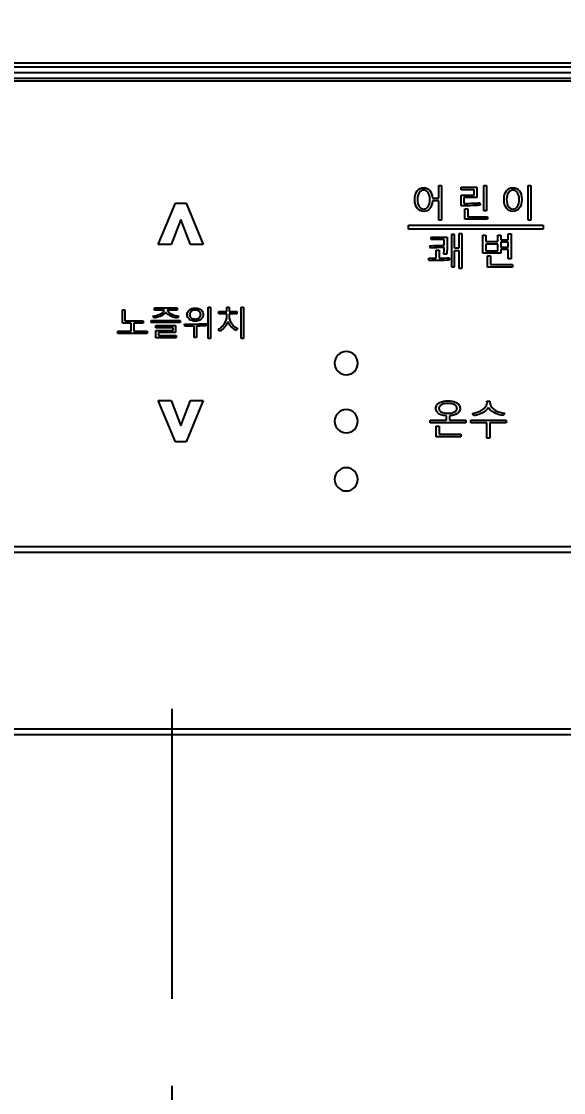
# Model space of a CAD drawing. Header units: millimetres. Extents: x 5 to 3846, y 5 to 2747.
# Drawn here: x 1461.4 to 1508.1, y 1639.9 to 1732.1 of the extents above; entities that cross this region are included whole.
import ezdxf

# ---------------------------------------------------------------- set-up
doc = ezdxf.new("R2010")
doc.units = ezdxf.units.MM
doc.linetypes.add('CENTER', pattern=[2, 1.25, -0.25, 0.25, -0.25])
doc.layers.get('0').update_dxf_attribs({"color": 255})
doc.dimstyles.new('ISO-25', dxfattribs={"dimtxt": 2.5, "dimasz": 2.5, "dimexe": 1.25, "dimexo": 0.625, "dimtad": 1, "dimdsep": 46, "dimtxsty": 'Standard', "dimcen": 2.5, "dimadec": 0, "dimazin": 0, "dimtfac": 1, "dimtmove": 0, "dimatfit": 3, "dimfxl": 1, "dimarcsym": 0})

# ---------------------------------------------------------------- blocks, each defined once
blk = doc.blocks.new('*D200')
at = {"color": 3, "lineweight": -2, "transparency": 16777216}
for p, q in [((1358.565, 1690.481), (1358.565, 1805.516)), ((1590.215, 1690.481), (1590.215, 1805.516)), ((1374.815, 1797.391), (1573.965, 1797.391))]:
    blk.add_line(p, q, dxfattribs=at)
at = {"color": 3, "transparency": 16777216}
for points in [[(1374.815, 1800.099), (1374.815, 1794.683), (1358.565, 1797.391)], [(1573.965, 1800.099), (1573.965, 1794.683), (1590.215, 1797.391)]]:
    blk.add_solid(points, dxfattribs=at)
at = {"layer": 'DEFPOINTS', "color": 0, "transparency": 16777216}
for p in [(1590.215, 1797.391), (1358.565, 1686.418), (1590.215, 1686.418)]:
    blk.add_point(p, dxfattribs=at)
at = {"color": 3, "transparency": 16777216, "insert": (1474.39, 1813.641), "char_height": 19.5, "attachment_point": 5}
blk.add_mtext('232', dxfattribs=at)
blk = doc.blocks.new('*D201')
at = {"color": 3, "lineweight": -2, "transparency": 16777216}
for p, q in [((1359.925, 1724.768), (1359.925, 1767.755)), ((1588.855, 1724.768), (1588.855, 1767.755)), ((1376.175, 1759.63), (1572.605, 1759.63))]:
    blk.add_line(p, q, dxfattribs=at)
at = {"color": 3, "transparency": 16777216}
for points in [[(1376.175, 1762.338), (1376.175, 1756.921), (1359.925, 1759.63)], [(1572.605, 1762.338), (1572.605, 1756.921), (1588.855, 1759.63)]]:
    blk.add_solid(points, dxfattribs=at)
at = {"layer": 'DEFPOINTS', "color": 0, "transparency": 16777216}
for p in [(1588.855, 1759.63), (1359.925, 1720.706), (1588.855, 1720.706)]:
    blk.add_point(p, dxfattribs=at)
at = {"color": 3, "transparency": 16777216, "insert": (1474.39, 1775.88), "char_height": 19.5, "attachment_point": 5}
blk.add_mtext('229', dxfattribs=at)

msp = doc.modelspace()

# ---------------------------------------------------------------- linework, layer by layer
at = {"linetype": 'Continuous'}
for p, q in [((1581.015, 1728.546), (1367.765, 1728.546)), ((1367.765, 1728.214), (1581.015, 1728.214)), ((1581.015, 1727.714), (1367.765, 1727.714)), ((1581.015, 1727.206), (1367.765, 1727.206)), ((1367.765, 1727.006), (1581.015, 1727.006)), ((1497.363, 1716.904), (1497.363, 1718.013)), ((1497.363, 1718.013), (1497.595, 1718.013)), ((1497.595, 1718.013), (1497.595, 1715.012)), ((1499.281, 1717.851), (1500.622, 1717.851)), ((1499.281, 1717.645), (1499.281, 1717.851)), ((1500.393, 1717.645), (1499.281, 1717.645)), ((1500.393, 1717.168), (1500.393, 1717.645)), ((1500.622, 1717.851), (1500.622, 1716.967)), ((1501.224, 1718.013), (1501.46, 1718.013)), ((1501.224, 1715.821), (1501.224, 1718.013)), ((1501.46, 1718.013), (1501.46, 1715.821)), ((1505.058, 1715.012), (1505.058, 1718.013)), ((1505.058, 1718.013), (1505.291, 1718.013)), ((1505.291, 1718.013), (1505.291, 1715.012)), ((1473.199, 1712.928), (1474.678, 1716.483)), ((1474.678, 1716.483), (1475.603, 1716.483)), ((1475.603, 1716.483), (1477.079, 1712.928)), ((1496.808, 1716.904), (1497.363, 1716.904)), ((1497.363, 1716.697), (1496.81, 1716.697)), ((1497.363, 1715.012), (1497.363, 1716.697)), ((1499.281, 1717.168), (1500.393, 1717.168)), ((1499.281, 1716.265), (1499.281, 1717.168)), ((1499.51, 1716.967), (1499.51, 1716.468)), ((1500.622, 1716.967), (1499.51, 1716.967)), ((1500.88, 1716.518), (1500.915, 1716.317)), ((1499.61, 1715.098), (1499.61, 1716.006)), ((1499.61, 1716.006), (1499.841, 1716.006)), ((1499.841, 1716.006), (1499.841, 1715.308)), ((1501.46, 1715.821), (1501.224, 1715.821)), ((1475.137, 1715.088), (1474.302, 1712.928)), ((1475.968, 1712.928), (1475.137, 1715.088)), ((1497.595, 1715.012), (1497.363, 1715.012)), ((1501.537, 1715.098), (1499.61, 1715.098)), ((1499.841, 1715.308), (1501.537, 1715.308)), ((1501.537, 1715.308), (1501.537, 1715.098)), ((1505.291, 1715.012), (1505.058, 1715.012)), ((1474.302, 1712.928), (1473.199, 1712.928)), ((1477.079, 1712.928), (1475.968, 1712.928)), ((1470.128, 1707.286), (1470.336, 1707.286)), ((1470.128, 1706.16), (1470.128, 1707.286)), ((1470.336, 1707.286), (1470.336, 1706.349)), ((1472.877, 1707.47), (1474.819, 1707.47)), ((1472.877, 1707.284), (1472.877, 1707.47)), ((1473.731, 1707.284), (1472.877, 1707.284)), ((1474.819, 1707.284), (1473.968, 1707.284)), ((1474.819, 1707.47), (1474.819, 1707.284)), ((1477.502, 1704.832), (1477.502, 1707.524)), ((1477.502, 1707.524), (1477.712, 1707.524)), ((1477.712, 1707.524), (1477.712, 1704.832)), ((1478.432, 1707.147), (1479.094, 1707.147)), ((1478.432, 1706.962), (1478.432, 1707.147)), ((1479.094, 1707.524), (1479.304, 1707.524)), ((1479.094, 1707.147), (1479.094, 1707.524)), ((1479.304, 1707.524), (1479.304, 1707.147)), ((1479.304, 1707.147), (1479.972, 1707.147)), ((1479.972, 1707.147), (1479.972, 1706.962)), ((1480.335, 1704.832), (1480.335, 1707.524)), ((1480.335, 1707.524), (1480.544, 1707.524)), ((1480.544, 1707.524), (1480.544, 1704.832)), ((1470.336, 1706.349), (1471.896, 1706.349)), ((1471.896, 1706.349), (1471.896, 1706.16)), ((1472.599, 1706.198), (1472.599, 1706.384)), ((1472.599, 1706.384), (1475.097, 1706.384)), ((1472.853, 1706.595), (1472.73, 1706.761)), ((1474.966, 1706.758), (1474.854, 1706.595)), ((1475.097, 1706.384), (1475.097, 1706.198)), ((1479.097, 1706.962), (1478.432, 1706.962)), ((1479.972, 1706.962), (1479.307, 1706.962)), ((1469.736, 1705.455), (1470.879, 1705.455)), ((1469.736, 1705.266), (1469.736, 1705.455)), ((1470.879, 1706.16), (1470.128, 1706.16)), ((1470.879, 1705.455), (1470.879, 1706.16)), ((1471.091, 1706.16), (1471.091, 1705.455)), ((1471.896, 1706.16), (1471.091, 1706.16)), ((1471.091, 1705.455), (1472.234, 1705.455)), ((1472.234, 1705.455), (1472.234, 1705.266)), ((1475.097, 1706.198), (1472.599, 1706.198)), ((1473.008, 1705.94), (1474.685, 1705.94)), ((1473.008, 1705.757), (1473.008, 1705.94)), ((1474.48, 1705.757), (1473.008, 1705.757)), ((1473.008, 1705.515), (1474.48, 1705.515)), ((1473.008, 1704.898), (1473.008, 1705.515)), ((1473.213, 1705.335), (1473.213, 1705.084)), ((1474.685, 1705.335), (1473.213, 1705.335)), ((1474.48, 1705.515), (1474.48, 1705.757)), ((1474.685, 1705.94), (1474.685, 1705.335)), ((1475.495, 1705.887), (1475.474, 1706.07)), ((1476.297, 1704.909), (1476.297, 1705.898)), ((1476.506, 1705.901), (1476.506, 1704.909)), ((1477.327, 1706.109), (1477.338, 1705.929)), ((1478.527, 1705.455), (1478.366, 1705.618)), ((1480.049, 1705.681), (1479.901, 1705.515)), ((1472.234, 1705.266), (1469.736, 1705.266)), ((1474.756, 1704.898), (1473.008, 1704.898)), ((1473.213, 1705.084), (1474.756, 1705.084)), ((1474.756, 1705.084), (1474.756, 1704.898)), ((1476.506, 1704.909), (1476.297, 1704.909)), ((1477.712, 1704.832), (1477.502, 1704.832)), ((1480.544, 1704.832), (1480.335, 1704.832)), ((1473.202, 1699.483), (1474.312, 1699.483)), ((1474.678, 1695.928), (1473.202, 1699.483)), ((1474.312, 1699.483), (1475.143, 1697.324)), ((1475.143, 1697.324), (1475.978, 1699.483)), ((1477.081, 1699.483), (1475.603, 1695.928)), ((1475.978, 1699.483), (1477.081, 1699.483)), ((1501.505, 1699.433), (1501.761, 1699.433)), ((1498.016, 1697.8), (1498.016, 1698.179)), ((1498.275, 1698.179), (1498.275, 1697.8)), ((1500.393, 1698.169), (1500.236, 1698.382)), ((1503.034, 1698.399), (1502.884, 1698.189)), ((1496.621, 1697.573), (1496.621, 1697.8)), ((1496.621, 1697.8), (1498.016, 1697.8)), ((1499.67, 1697.573), (1496.621, 1697.573)), ((1497.12, 1697.283), (1497.374, 1697.283)), ((1497.12, 1696.361), (1497.12, 1697.283)), ((1497.374, 1697.283), (1497.374, 1696.588)), ((1498.275, 1697.8), (1499.67, 1697.8)), ((1499.67, 1697.8), (1499.67, 1697.573)), ((1500.11, 1697.559), (1500.11, 1697.786)), ((1500.11, 1697.786), (1503.16, 1697.786)), ((1501.505, 1697.559), (1500.11, 1697.559)), ((1501.505, 1696.251), (1501.505, 1697.559)), ((1501.761, 1697.559), (1501.761, 1696.251)), ((1503.16, 1697.559), (1501.761, 1697.559)), ((1503.16, 1697.786), (1503.16, 1697.559)), ((1499.238, 1696.361), (1497.12, 1696.361)), ((1497.374, 1696.588), (1499.238, 1696.588)), ((1499.238, 1696.588), (1499.238, 1696.361)), ((1501.761, 1696.251), (1501.505, 1696.251)), ((1475.603, 1695.928), (1474.678, 1695.928)), ((1358.565, 1686.918), (1590.215, 1686.918)), ((1590.215, 1686.418), (1358.565, 1686.418)), ((1367.765, 1671.218), (1581.015, 1671.218)), ((1581.015, 1670.718), (1367.765, 1670.718))]:
    msp.add_line(p, q, dxfattribs=at)
at = {"linetype": 'CENTER', "ltscale": 30}
msp.add_line((1474.39, 1227.978), (1474.39, 1672.948), dxfattribs=at)
at = {"linetype": 'Continuous', "extrusion": (0, 0, -1)}
for centre in [(-1489.39, 1702.706), (-1489.39, 1697.706), (-1489.39, 1692.706)]:
    msp.add_circle(centre, 1, dxfattribs=at)
at = {"linetype": 'Continuous'}
for points, knots in [([(1496.81, 1716.697), (1496.794, 1716.4), (1496.716, 1716.171), (1496.439, 1715.853), (1496.264, 1715.773), (1495.825, 1715.773), (1495.641, 1715.864), (1495.36, 1716.228), (1495.291, 1716.477), (1495.291, 1717.113), (1495.36, 1717.363), (1495.637, 1717.722), (1495.822, 1717.813), (1496.266, 1717.813), (1496.441, 1717.733), (1496.714, 1717.414), (1496.791, 1717.191), (1496.808, 1716.904)], [0, 0, 0, 0, 0.119435, 0.119435, 0.239171, 0.239171, 0.368453, 0.368453, 0.497808, 0.497808, 0.6286, 0.6286, 0.759393, 0.759393, 0.879849, 0.879849, 1, 1, 1, 1]), ([(1496.439, 1717.386), (1496.342, 1717.532), (1496.213, 1717.605), (1495.892, 1717.605), (1495.764, 1717.532), (1495.569, 1717.24), (1495.521, 1717.042), (1495.521, 1716.546), (1495.57, 1716.348), (1495.669, 1716.201)], [0, 0, 0, 0, 0.250223, 0.250223, 0.501543, 0.501543, 0.751476, 0.751476, 1, 1, 1, 1]), ([(1495.669, 1716.201), (1495.768, 1716.054), (1495.896, 1715.98), (1496.209, 1715.98), (1496.336, 1716.055), (1496.536, 1716.353), (1496.585, 1716.55), (1496.585, 1717.042), (1496.536, 1717.24), (1496.439, 1717.386)], [0, 0, 0, 0, 0.249838, 0.249838, 0.497445, 0.497445, 0.745859, 0.745859, 1, 1, 1, 1]), ([(1504.288, 1716.044), (1504.147, 1715.862), (1503.961, 1715.77), (1503.504, 1715.77), (1503.32, 1715.862), (1503.039, 1716.23), (1502.969, 1716.48), (1502.969, 1717.112), (1503.038, 1717.362), (1503.177, 1717.543)], [0, 0, 0, 0, 0.249298, 0.249298, 0.497832, 0.497832, 0.746965, 0.746965, 1, 1, 1, 1]), ([(1503.177, 1717.543), (1503.316, 1717.725), (1503.501, 1717.815), (1503.963, 1717.815), (1504.148, 1717.725), (1504.43, 1717.362), (1504.5, 1717.112), (1504.5, 1716.477), (1504.43, 1716.228), (1504.288, 1716.044)], [0, 0, 0, 0, 0.251997, 0.251997, 0.502467, 0.502467, 0.752334, 0.752334, 1, 1, 1, 1]), ([(1504.122, 1717.386), (1504.023, 1717.535), (1503.893, 1717.608), (1503.572, 1717.608), (1503.443, 1717.534), (1503.244, 1717.236), (1503.194, 1717.039), (1503.194, 1716.549), (1503.245, 1716.351), (1503.345, 1716.202)], [0, 0, 0, 0, 0.25118, 0.25118, 0.501263, 0.501263, 0.751346, 0.751346, 1, 1, 1, 1]), ([(1503.345, 1716.202), (1503.445, 1716.052), (1503.574, 1715.977), (1503.889, 1715.977), (1504.017, 1716.052), (1504.22, 1716.352), (1504.27, 1716.55), (1504.27, 1717.04), (1504.221, 1717.238), (1504.122, 1717.386)], [0, 0, 0, 0, 0.250776, 0.250776, 0.499324, 0.499324, 0.747871, 0.747871, 1, 1, 1, 1]), ([(1499.51, 1716.468), (1499.992, 1716.468), (1500.311, 1716.471), (1500.621, 1716.482), (1500.759, 1716.496), (1500.88, 1716.518)], [0, 0, 0, 0, 0.498868, 0.498868, 1, 1, 1, 1]), ([(1500.915, 1716.317), (1500.755, 1716.291), (1500.602, 1716.276), (1500.311, 1716.268), (1499.919, 1716.265), (1499.281, 1716.265)], [0, 0, 0, 0, 0.501166, 0.501166, 1, 1, 1, 1]), ([(1498.078, 1713.558), (1498.078, 1713.477), (1498.078, 1713.396), (1498.078, 1712.726), (1498.065, 1712.316), (1498.04, 1712.086)], [0, 0, 0, 0, 0.121348, 0.121348, 1, 1, 1, 1]), ([(1496.49, 1711.738), (1496.586, 1711.738), (1496.681, 1711.738), (1496.887, 1711.738), (1497.003, 1711.74), (1497.127, 1711.742)], [0, 0, 0, 0, 0.463198, 0.463198, 1, 1, 1, 1]), ([(1472.73, 1706.761), (1472.939, 1706.778), (1473.149, 1706.829), (1473.415, 1706.958), (1473.49, 1707.002), (1473.603, 1707.093), (1473.645, 1707.136), (1473.7, 1707.215), (1473.718, 1707.249), (1473.731, 1707.284)], [0, 0, 0, 0, 0.538118, 0.538118, 0.755711, 0.755711, 0.905788, 0.905788, 1, 1, 1, 1]), ([(1473.968, 1707.284), (1473.987, 1707.233), (1474.018, 1707.185), (1474.109, 1707.08), (1474.178, 1707.027), (1474.389, 1706.895), (1474.545, 1706.831), (1474.79, 1706.775), (1474.878, 1706.763), (1474.966, 1706.758)], [0, 0, 0, 0, 0.139688, 0.139688, 0.356055, 0.356055, 0.777045, 0.777045, 1, 1, 1, 1]), ([(1476.879, 1706.485), (1476.817, 1706.433), (1476.743, 1706.393), (1476.575, 1706.338), (1476.478, 1706.327), (1476.281, 1706.327), (1476.177, 1706.34), (1476.015, 1706.398), (1475.952, 1706.432), (1475.843, 1706.521), (1475.794, 1706.575), (1475.729, 1706.691), (1475.709, 1706.753), (1475.694, 1706.87), (1475.695, 1706.925), (1475.715, 1707.042), (1475.738, 1707.104), (1475.802, 1707.208), (1475.842, 1707.252), (1475.886, 1707.29)], [0, 0, 0, 0, 0.123725, 0.123725, 0.269077, 0.269077, 0.423776, 0.423776, 0.53037, 0.53037, 0.637459, 0.637459, 0.732941, 0.732941, 0.815216, 0.815216, 0.912318, 0.912318, 1, 1, 1, 1]), ([(1475.886, 1707.29), (1475.948, 1707.342), (1476.022, 1707.383), (1476.19, 1707.438), (1476.286, 1707.45), (1476.481, 1707.45), (1476.584, 1707.437), (1476.745, 1707.38), (1476.808, 1707.346), (1476.918, 1707.259), (1476.967, 1707.205), (1477.032, 1707.09), (1477.051, 1707.029), (1477.068, 1706.913), (1477.068, 1706.857), (1477.052, 1706.747), (1477.034, 1706.693), (1476.983, 1706.595), (1476.949, 1706.551), (1476.899, 1706.503), (1476.889, 1706.494), (1476.879, 1706.485)], [0, 0, 0, 0, 0.124294, 0.124294, 0.268737, 0.268737, 0.421945, 0.421945, 0.528336, 0.528336, 0.635446, 0.635446, 0.728981, 0.728981, 0.812649, 0.812649, 0.896165, 0.896165, 0.979589, 0.979589, 1, 1, 1, 1]), ([(1476.729, 1707.163), (1476.687, 1707.197), (1476.638, 1707.223), (1476.524, 1707.261), (1476.456, 1707.269), (1476.317, 1707.27), (1476.244, 1707.262), (1476.131, 1707.224), (1476.088, 1707.203), (1476.012, 1707.146), (1475.978, 1707.11), (1475.932, 1707.033), (1475.918, 1706.993), (1475.904, 1706.907), (1475.904, 1706.859), (1475.919, 1706.778), (1475.931, 1706.743), (1475.967, 1706.679), (1475.991, 1706.65), (1476.024, 1706.621), (1476.03, 1706.615), (1476.037, 1706.61)], [0, 0, 0, 0, 0.118018, 0.118018, 0.265266, 0.265266, 0.422956, 0.422956, 0.526824, 0.526824, 0.631619, 0.631619, 0.722289, 0.722289, 0.823048, 0.823048, 0.902826, 0.902826, 0.982581, 0.982581, 1, 1, 1, 1]), ([(1476.037, 1706.61), (1476.079, 1706.577), (1476.129, 1706.551), (1476.248, 1706.514), (1476.319, 1706.506), (1476.464, 1706.507), (1476.542, 1706.517), (1476.654, 1706.56), (1476.694, 1706.583), (1476.764, 1706.64), (1476.795, 1706.675), (1476.836, 1706.749), (1476.848, 1706.788), (1476.86, 1706.873), (1476.859, 1706.92), (1476.843, 1707.002), (1476.829, 1707.037), (1476.791, 1707.101), (1476.767, 1707.13), (1476.735, 1707.157), (1476.732, 1707.16), (1476.729, 1707.163)], [0, 0, 0, 0, 0.120013, 0.120013, 0.274459, 0.274459, 0.441323, 0.441323, 0.540122, 0.540122, 0.639797, 0.639797, 0.726704, 0.726704, 0.827805, 0.827805, 0.909164, 0.909164, 0.990355, 0.990355, 1, 1, 1, 1]), ([(1473.848, 1707.09), (1473.816, 1707.034), (1473.768, 1706.989), (1473.571, 1706.834), (1473.399, 1706.748), (1473.103, 1706.642), (1472.979, 1706.612), (1472.853, 1706.595)], [0, 0, 0, 0, 0.168581, 0.168581, 0.665484, 0.665484, 1, 1, 1, 1]), ([(1474.854, 1706.595), (1474.655, 1706.617), (1474.456, 1706.674), (1474.197, 1706.8), (1474.119, 1706.844), (1473.986, 1706.936), (1473.928, 1706.984), (1473.869, 1707.057), (1473.858, 1707.073), (1473.848, 1707.09)], [0, 0, 0, 0, 0.527711, 0.527711, 0.757125, 0.757125, 0.949284, 0.949284, 1, 1, 1, 1]), ([(1478.366, 1705.618), (1478.493, 1705.679), (1478.61, 1705.767), (1478.832, 1705.998), (1478.936, 1706.151), (1479.056, 1706.421), (1479.088, 1706.536), (1479.102, 1706.755), (1479.097, 1706.858), (1479.097, 1706.962)], [0, 0, 0, 0, 0.262751, 0.262751, 0.596505, 0.596505, 0.811277, 0.811277, 1, 1, 1, 1]), ([(1479.203, 1706.269), (1479.169, 1706.163), (1479.109, 1706.065), (1478.975, 1705.875), (1478.899, 1705.78), (1478.729, 1705.603), (1478.633, 1705.519), (1478.527, 1705.455)], [0, 0, 0, 0, 0.313315, 0.313315, 0.650229, 0.650229, 1, 1, 1, 1]), ([(1479.901, 1705.515), (1479.814, 1705.566), (1479.731, 1705.625), (1479.578, 1705.756), (1479.507, 1705.828), (1479.345, 1706.013), (1479.252, 1706.133), (1479.203, 1706.269)], [0, 0, 0, 0, 0.289986, 0.289986, 0.579372, 0.579372, 1, 1, 1, 1]), ([(1479.307, 1706.962), (1479.305, 1706.837), (1479.293, 1706.711), (1479.31, 1706.588), (1479.328, 1706.462), (1479.379, 1706.339), (1479.529, 1706.087), (1479.638, 1705.955), (1479.852, 1705.781), (1479.948, 1705.724), (1480.049, 1705.681)], [0, 0, 0, 0, 0.233534, 0.233534, 0.233534, 0.476624, 0.476624, 0.792968, 0.792968, 1, 1, 1, 1]), ([(1475.474, 1706.07), (1475.67, 1706.07), (1475.866, 1706.071), (1476.273, 1706.075), (1476.483, 1706.078), (1476.905, 1706.089), (1477.116, 1706.097), (1477.327, 1706.109)], [0, 0, 0, 0, 0.317173, 0.317173, 0.658504, 0.658504, 1, 1, 1, 1]), ([(1476.297, 1705.898), (1476.193, 1705.896), (1476.089, 1705.895), (1475.904, 1705.892), (1475.822, 1705.89), (1475.658, 1705.888), (1475.577, 1705.887), (1475.495, 1705.887)], [0, 0, 0, 0, 0.387986, 0.387986, 0.693988, 0.693988, 1, 1, 1, 1]), ([(1477.338, 1705.929), (1477.284, 1705.926), (1477.231, 1705.923), (1477.065, 1705.916), (1476.954, 1705.913), (1476.73, 1705.907), (1476.618, 1705.904), (1476.506, 1705.901)], [0, 0, 0, 0, 0.19301, 0.19301, 0.596489, 0.596489, 1, 1, 1, 1]), ([(1498.016, 1698.179), (1497.85, 1698.187), (1497.682, 1698.212), (1497.459, 1698.299), (1497.393, 1698.334), (1497.275, 1698.422), (1497.221, 1698.476), (1497.152, 1698.585), (1497.129, 1698.637), (1497.104, 1698.745), (1497.101, 1698.802), (1497.109, 1698.92), (1497.124, 1698.983), (1497.175, 1699.093), (1497.21, 1699.141), (1497.305, 1699.239), (1497.371, 1699.285), (1497.547, 1699.376), (1497.665, 1699.409), (1498.024, 1699.47), (1498.276, 1699.47), (1498.605, 1699.412), (1498.693, 1699.389), (1498.86, 1699.321), (1498.941, 1699.274), (1499.052, 1699.175), (1499.091, 1699.13), (1499.15, 1699.028), (1499.17, 1698.97), (1499.189, 1698.857), (1499.191, 1698.8), (1499.176, 1698.68), (1499.155, 1698.616), (1499.095, 1698.511), (1499.059, 1698.467), (1498.958, 1698.372), (1498.887, 1698.327), (1498.693, 1698.239), (1498.564, 1698.209), (1498.382, 1698.186), (1498.328, 1698.182), (1498.275, 1698.179)], [0, 0, 0, 0, 0.096553, 0.096553, 0.138814, 0.138814, 0.181491, 0.181491, 0.213548, 0.213548, 0.245443, 0.245443, 0.281755, 0.281755, 0.315206, 0.315206, 0.360425, 0.360425, 0.429719, 0.429719, 0.572094, 0.572094, 0.623875, 0.623875, 0.676332, 0.676332, 0.710205, 0.710205, 0.744299, 0.744299, 0.776321, 0.776321, 0.814119, 0.814119, 0.84621, 0.84621, 0.893958, 0.893958, 0.969133, 0.969133, 1, 1, 1, 1]), ([(1497.327, 1698.383), (1497.178, 1698.497), (1497.103, 1698.641), (1497.103, 1699.012), (1497.194, 1699.169), (1497.56, 1699.4), (1497.816, 1699.457), (1498.475, 1699.457), (1498.731, 1699.4), (1499.097, 1699.169), (1499.188, 1699.012), (1499.188, 1698.637), (1499.11, 1698.49), (1498.886, 1698.326), (1498.808, 1698.286), (1498.717, 1698.255)], [0, 0, 0, 0, 0.143197, 0.143197, 0.305631, 0.305631, 0.467808, 0.467808, 0.629671, 0.629671, 0.79179, 0.79179, 0.938169, 0.938169, 1, 1, 1, 1]), ([(1498.72, 1699.127), (1498.648, 1699.168), (1498.567, 1699.193), (1498.317, 1699.246), (1498.139, 1699.249), (1497.89, 1699.227), (1497.813, 1699.215), (1497.663, 1699.173), (1497.59, 1699.143), (1497.493, 1699.076), (1497.462, 1699.05), (1497.412, 1698.987), (1497.392, 1698.95), (1497.37, 1698.878), (1497.366, 1698.842), (1497.368, 1698.769), (1497.375, 1698.731), (1497.402, 1698.662), (1497.422, 1698.63), (1497.477, 1698.567), (1497.515, 1698.538), (1497.561, 1698.511), (1497.566, 1698.508), (1497.571, 1698.506)], [0, 0, 0, 0, 0.125999, 0.125999, 0.392563, 0.392563, 0.510316, 0.510316, 0.629762, 0.629762, 0.690598, 0.690598, 0.752363, 0.752363, 0.805864, 0.805864, 0.864116, 0.864116, 0.919325, 0.919325, 0.991531, 0.991531, 1, 1, 1, 1]), ([(1497.571, 1698.506), (1497.643, 1698.465), (1497.724, 1698.44), (1497.978, 1698.387), (1498.158, 1698.384), (1498.408, 1698.408), (1498.482, 1698.42), (1498.625, 1698.459), (1498.696, 1698.488), (1498.792, 1698.551), (1498.823, 1698.577), (1498.876, 1698.639), (1498.897, 1698.676), (1498.92, 1698.748), (1498.924, 1698.784), (1498.924, 1698.856), (1498.918, 1698.893), (1498.893, 1698.963), (1498.873, 1698.996), (1498.819, 1699.06), (1498.782, 1699.09), (1498.735, 1699.118), (1498.727, 1699.123), (1498.72, 1699.127)], [0, 0, 0, 0, 0.126884, 0.126884, 0.39742, 0.39742, 0.510502, 0.510502, 0.625029, 0.625029, 0.686421, 0.686421, 0.748821, 0.748821, 0.802308, 0.802308, 0.858729, 0.858729, 0.915887, 0.915887, 0.986339, 0.986339, 1, 1, 1, 1]), ([(1500.236, 1698.382), (1500.467, 1698.408), (1500.699, 1698.471), (1501.031, 1698.64), (1501.151, 1698.718), (1501.315, 1698.865), (1501.371, 1698.927), (1501.449, 1699.048), (1501.476, 1699.107), (1501.512, 1699.255), (1501.505, 1699.345), (1501.505, 1699.433)], [0, 0, 0, 0, 0.386565, 0.386565, 0.617094, 0.617094, 0.750645, 0.750645, 0.854369, 0.854369, 1, 1, 1, 1]), ([(1501.635, 1698.888), (1501.576, 1698.787), (1501.487, 1698.702), (1501.213, 1698.484), (1501.006, 1698.367), (1500.661, 1698.233), (1500.528, 1698.194), (1500.393, 1698.169)], [0, 0, 0, 0, 0.241791, 0.241791, 0.719843, 0.719843, 1, 1, 1, 1]), ([(1502.884, 1698.189), (1502.668, 1698.22), (1502.454, 1698.288), (1502.089, 1698.47), (1501.925, 1698.573), (1501.728, 1698.757), (1501.673, 1698.818), (1501.635, 1698.888)], [0, 0, 0, 0, 0.448506, 0.448506, 0.837341, 0.837341, 1, 1, 1, 1]), ([(1501.761, 1699.433), (1501.761, 1699.337), (1501.755, 1699.237), (1501.802, 1699.073), (1501.839, 1699.005), (1501.948, 1698.859), (1502.031, 1698.785), (1502.267, 1698.615), (1502.435, 1698.534), (1502.747, 1698.438), (1502.89, 1698.412), (1503.034, 1698.399)], [0, 0, 0, 0, 0.159853, 0.159853, 0.282346, 0.282346, 0.461201, 0.461201, 0.762946, 0.762946, 1, 1, 1, 1])]:
    msp.add_open_spline(points, degree=3, knots=knots, dxfattribs=at)
for points in [[(1494.738, 1714.257), (1494.738, 1714.37), (1494.738, 1714.483), (1494.738, 1714.596)], [(1494.738, 1714.596), (1498.605, 1714.596), (1502.471, 1714.596), (1506.338, 1714.596)], [(1506.338, 1714.596), (1506.338, 1714.483), (1506.338, 1714.37), (1506.338, 1714.257)], [(1506.338, 1714.257), (1502.471, 1714.257), (1498.605, 1714.257), (1494.738, 1714.257)], [(1498.445, 1713.794), (1498.445, 1712.86), (1498.445, 1711.926), (1498.445, 1710.992)], [(1498.702, 1713.794), (1498.616, 1713.794), (1498.531, 1713.794), (1498.445, 1713.794)], [(1498.702, 1712.618), (1498.702, 1713.01), (1498.702, 1713.402), (1498.702, 1713.794)], [(1499.353, 1713.853), (1499.267, 1713.853), (1499.18, 1713.853), (1499.094, 1713.853)], [(1499.094, 1713.853), (1499.094, 1713.442), (1499.094, 1713.03), (1499.094, 1712.618)], [(1499.353, 1710.901), (1499.353, 1711.885), (1499.353, 1712.869), (1499.353, 1713.853)], [(1501.147, 1712.185), (1501.147, 1712.695), (1501.147, 1713.206), (1501.147, 1713.716)], [(1501.147, 1713.716), (1501.232, 1713.716), (1501.318, 1713.716), (1501.403, 1713.716)], [(1501.403, 1713.716), (1501.403, 1713.534), (1501.403, 1713.352), (1501.403, 1713.171)], [(1502.443, 1713.171), (1502.443, 1713.352), (1502.443, 1713.534), (1502.443, 1713.716)], [(1502.443, 1713.716), (1502.529, 1713.716), (1502.614, 1713.716), (1502.7, 1713.716)], [(1502.7, 1713.716), (1502.7, 1713.59), (1502.7, 1713.465), (1502.7, 1713.339)], [(1503.323, 1713.853), (1503.41, 1713.853), (1503.497, 1713.853), (1503.584, 1713.853)], [(1503.323, 1713.339), (1503.323, 1713.511), (1503.323, 1713.682), (1503.323, 1713.853)], [(1503.584, 1713.853), (1503.584, 1713.134), (1503.584, 1712.416), (1503.584, 1711.697)], [(1496.582, 1712.813), (1496.995, 1712.83), (1497.409, 1712.847), (1497.822, 1712.863)], [(1496.636, 1712.606), (1496.618, 1712.675), (1496.6, 1712.744), (1496.582, 1712.813)], [(1497.822, 1712.681), (1497.427, 1712.656), (1497.031, 1712.631), (1496.636, 1712.606)], [(1496.711, 1713.361), (1496.711, 1713.427), (1496.711, 1713.492), (1496.711, 1713.558)], [(1496.711, 1713.558), (1497.166, 1713.558), (1497.622, 1713.558), (1498.078, 1713.558)], [(1497.822, 1713.361), (1497.452, 1713.361), (1497.081, 1713.361), (1496.711, 1713.361)], [(1497.792, 1712.098), (1497.806, 1712.224), (1497.817, 1712.419), (1497.822, 1712.681)], [(1497.822, 1712.863), (1497.822, 1713.029), (1497.822, 1713.195), (1497.822, 1713.361)], [(1501.403, 1713.171), (1501.749, 1713.171), (1502.096, 1713.171), (1502.443, 1713.171)], [(1501.403, 1712.966), (1501.403, 1712.774), (1501.403, 1712.582), (1501.403, 1712.39)], [(1502.443, 1712.966), (1502.096, 1712.966), (1501.749, 1712.966), (1501.403, 1712.966)], [(1502.443, 1712.39), (1502.443, 1712.582), (1502.443, 1712.774), (1502.443, 1712.966)], [(1502.7, 1713.339), (1502.908, 1713.339), (1503.116, 1713.339), (1503.323, 1713.339)], [(1503.323, 1713.136), (1503.116, 1713.136), (1502.908, 1713.136), (1502.7, 1713.136)], [(1502.7, 1713.136), (1502.7, 1712.986), (1502.7, 1712.837), (1502.7, 1712.687)], [(1502.7, 1712.687), (1502.908, 1712.687), (1503.116, 1712.687), (1503.323, 1712.687)], [(1503.323, 1712.687), (1503.323, 1712.837), (1503.323, 1712.986), (1503.323, 1713.136)], [(1496.518, 1711.533), (1496.508, 1711.601), (1496.499, 1711.67), (1496.49, 1711.738)], [(1497.127, 1712.437), (1497.213, 1712.437), (1497.298, 1712.437), (1497.384, 1712.437)], [(1497.127, 1711.742), (1497.127, 1711.973), (1497.127, 1712.205), (1497.127, 1712.437)], [(1497.384, 1712.437), (1497.384, 1712.207), (1497.384, 1711.977), (1497.384, 1711.747)], [(1497.384, 1711.747), (1497.679, 1711.751), (1497.967, 1711.761), (1498.248, 1711.775)], [(1498.04, 1712.086), (1497.957, 1712.09), (1497.875, 1712.094), (1497.792, 1712.098)], [(1498.248, 1711.775), (1498.254, 1711.709), (1498.259, 1711.643), (1498.264, 1711.577)], [(1499.094, 1712.618), (1498.963, 1712.618), (1498.833, 1712.618), (1498.702, 1712.618)], [(1498.702, 1712.415), (1498.833, 1712.415), (1498.963, 1712.415), (1499.094, 1712.415)], [(1498.702, 1710.992), (1498.702, 1711.466), (1498.702, 1711.941), (1498.702, 1712.415)], [(1499.094, 1712.415), (1499.094, 1711.91), (1499.094, 1711.406), (1499.094, 1710.901)], [(1502.7, 1712.185), (1502.183, 1712.185), (1501.665, 1712.185), (1501.147, 1712.185)], [(1501.403, 1712.39), (1501.749, 1712.39), (1502.096, 1712.39), (1502.443, 1712.39)], [(1501.535, 1711.942), (1501.622, 1711.942), (1501.709, 1711.942), (1501.796, 1711.942)], [(1501.535, 1710.985), (1501.535, 1711.304), (1501.535, 1711.623), (1501.535, 1711.942)], [(1501.796, 1711.942), (1501.796, 1711.691), (1501.796, 1711.44), (1501.796, 1711.189)], [(1503.323, 1712.483), (1503.116, 1712.483), (1502.908, 1712.483), (1502.7, 1712.483)], [(1502.7, 1712.483), (1502.7, 1712.384), (1502.7, 1712.285), (1502.7, 1712.185)], [(1503.323, 1711.697), (1503.323, 1711.959), (1503.323, 1712.221), (1503.323, 1712.483)], [(1498.264, 1711.577), (1497.644, 1711.548), (1497.062, 1711.533), (1496.518, 1711.533)], [(1498.445, 1710.992), (1498.531, 1710.992), (1498.616, 1710.992), (1498.702, 1710.992)], [(1499.094, 1710.901), (1499.18, 1710.901), (1499.267, 1710.901), (1499.353, 1710.901)], [(1503.69, 1710.985), (1502.972, 1710.985), (1502.254, 1710.985), (1501.535, 1710.985)], [(1501.796, 1711.189), (1502.427, 1711.189), (1503.059, 1711.189), (1503.69, 1711.189)], [(1503.584, 1711.697), (1503.497, 1711.697), (1503.41, 1711.697), (1503.323, 1711.697)], [(1503.69, 1711.189), (1503.69, 1711.121), (1503.69, 1711.053), (1503.69, 1710.985)]]:
    msp.add_open_spline(points, degree=3, dxfattribs=at)

# ---------------------------------------------------------------- dimensions: what is measured, and where the dimension line sits
for base, p1, p2, picture, middle in [((1590.215, 1797.391), (1358.565, 1686.418), (1590.215, 1686.418), '*D200', (1474.39, 1813.641)), ((1588.855, 1759.63), (1359.925, 1720.706), (1588.855, 1720.706), '*D201', (1474.39, 1775.88))]:
    dim = msp.add_linear_dim(base=base, p1=p1, p2=p2, dimstyle='ISO-25', override={"dimscale": 6.5, "dimtxt": 3, "dimgap": 1, "dimdec": 0, "dimclrd": 3, "dimclre": 3, "dimclrt": 3, "dimtdec": 0})
    dim.commit()
    dim.dimension.update_dxf_attribs({"geometry": picture, "text_midpoint": middle})

doc.saveas('drawing.dxf')
